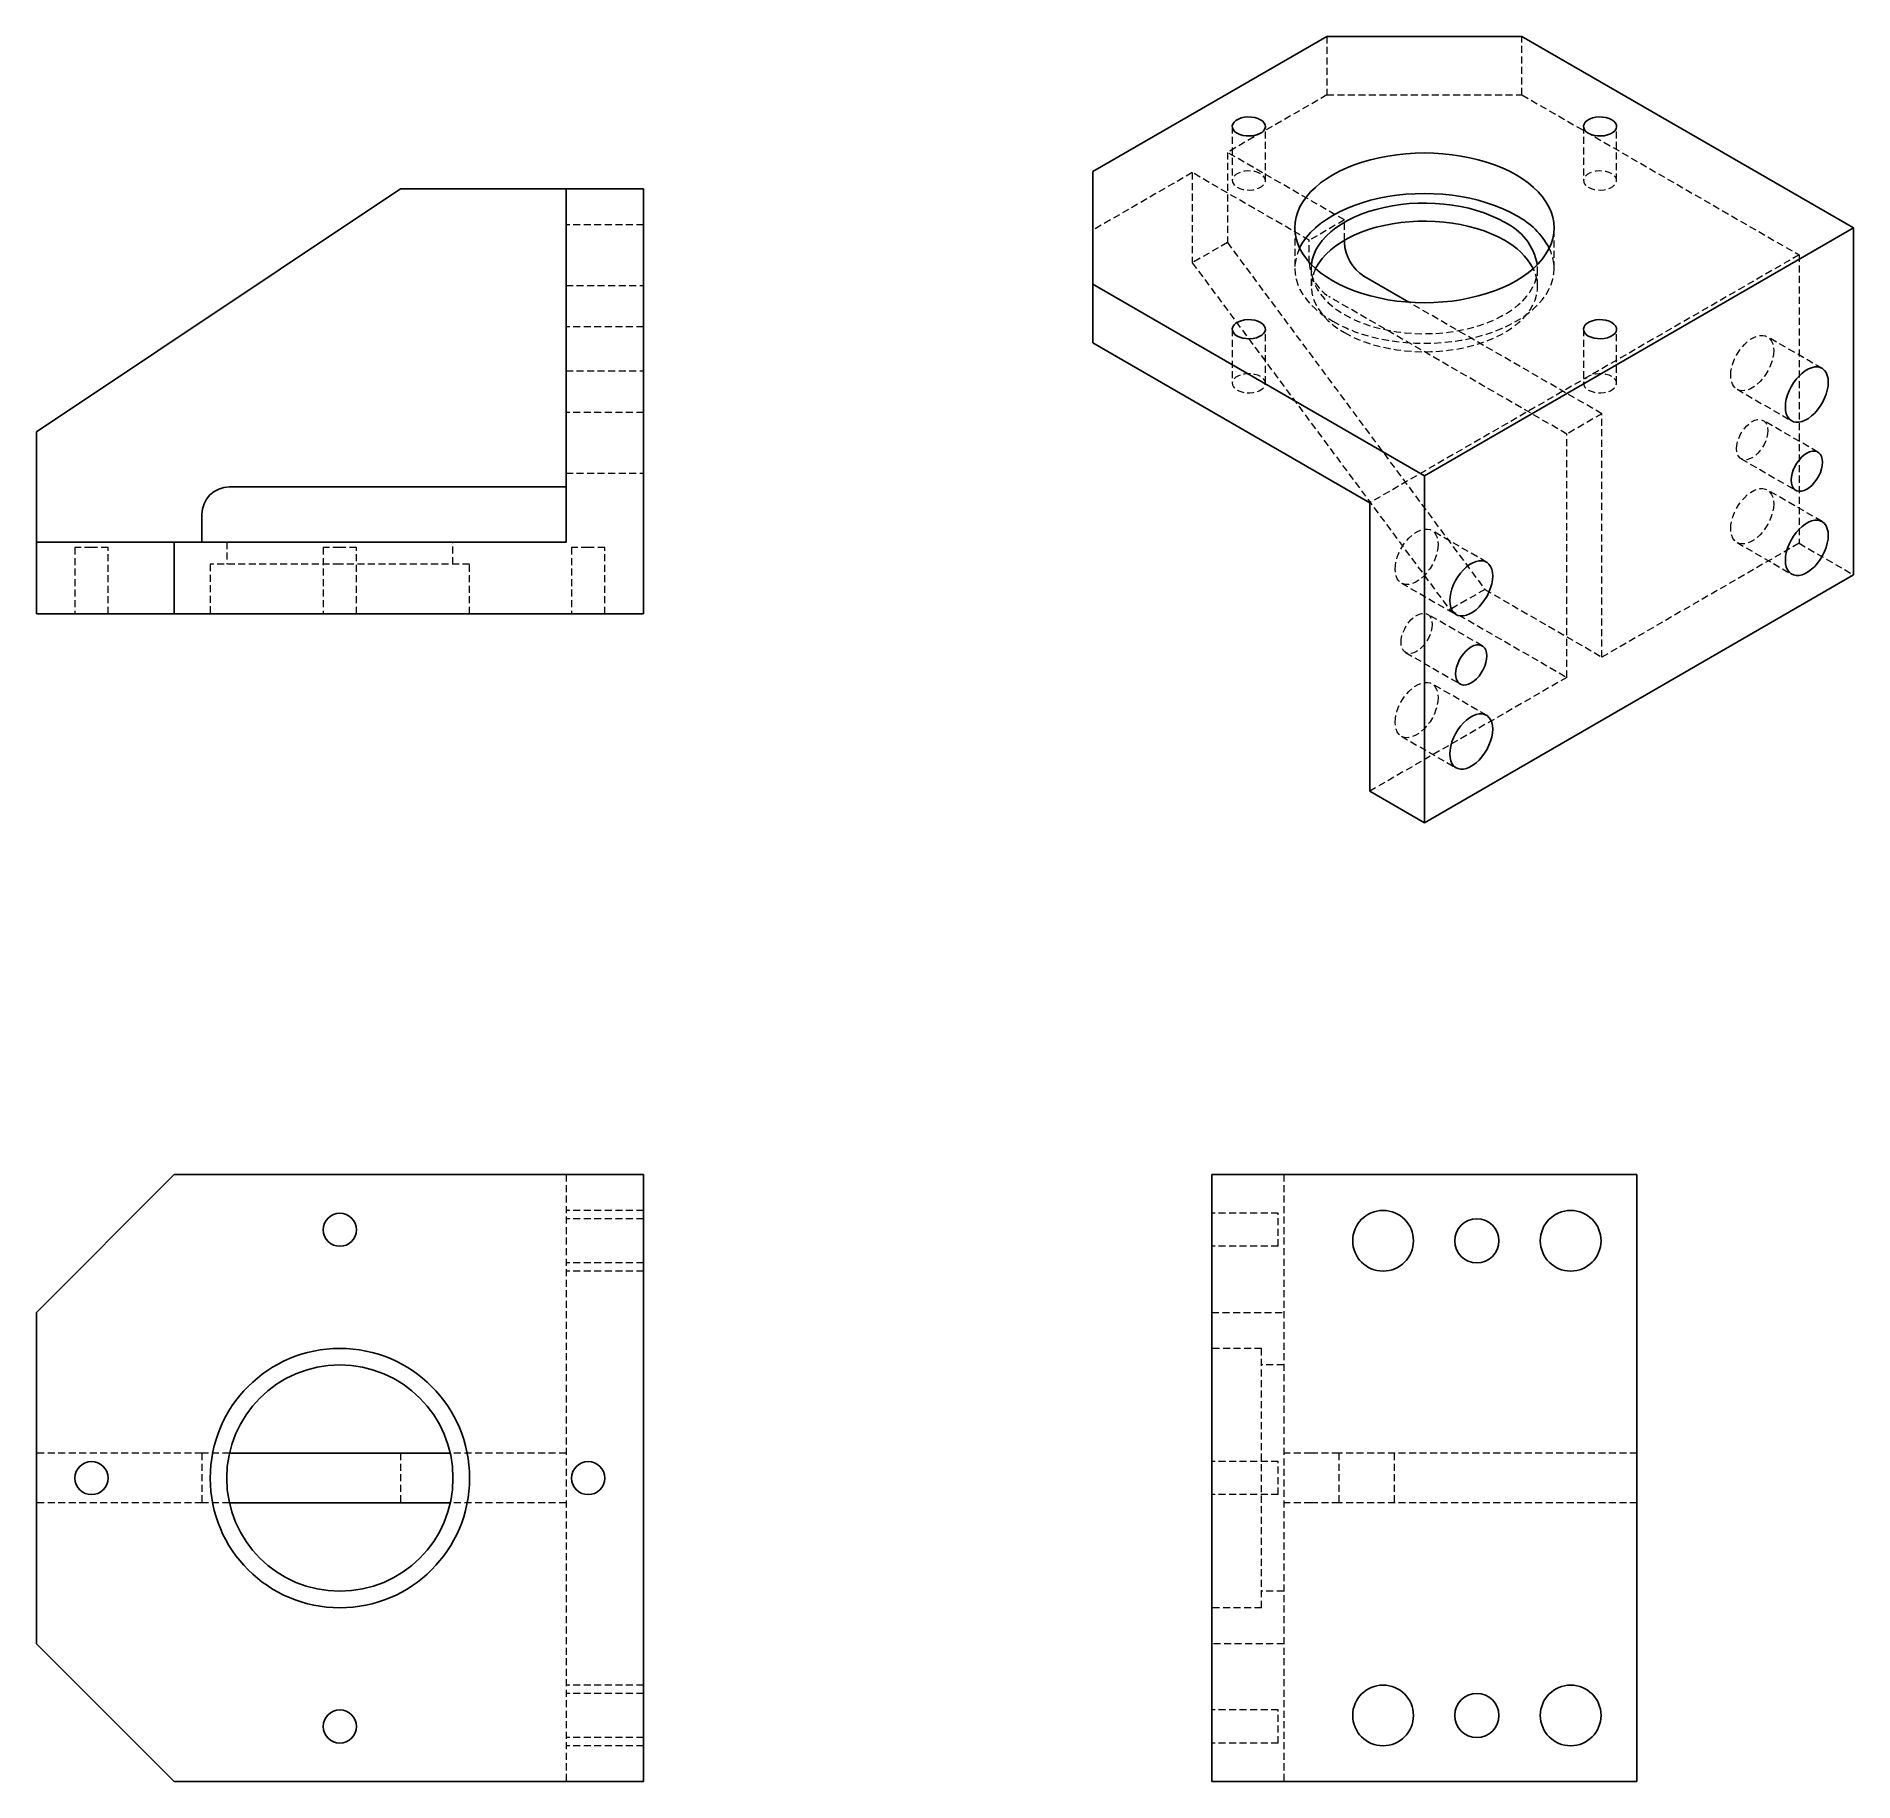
# Model space of a CAD drawing. Header units: millimetres. Extents: x 256 to 585, y 134 to 450.
import ezdxf

# ---------------------------------------------------------------- set-up
doc = ezdxf.new("R2010")
doc.units = ezdxf.units.MM
doc.linetypes.add('HIDDEN', pattern=[1.905, 1.27, -0.635])

msp = doc.modelspace()

# ---------------------------------------------------------------- linework, layer by layer
at = {"color": 7, "linetype": 'Continuous', "lineweight": 25}
for p, q in [((489.7, 450.01), (447.28, 425.52)), ((525.06, 450.01), (489.7, 450.01)), ((585.16, 415.32), (525.06, 450.01)), ((447.28, 425.52), (447.28, 405.11)), ((255.84, 378.38), (321.84, 422.38)), ((321.84, 422.38), (351.84, 422.38)), ((351.84, 358.38), (351.84, 422.38)), ((351.84, 422.38), (365.84, 422.38)), ((365.84, 422.38), (365.84, 345.38)), ((585.16, 415.32), (507.38, 370.41)), ((585.16, 352.44), (585.16, 415.32)), ((492.88, 412.66), (492.88, 413.07)), ((507.38, 370.41), (447.28, 405.11)), ((447.28, 405.11), (447.28, 394.5)), ((504.54, 401.85), (496.42, 406.54)), ((447.28, 394.5), (497.48, 365.51)), ((255.84, 358.38), (255.84, 378.38)), ((507.38, 307.54), (507.38, 370.41)), ((351.84, 368.38), (290.84, 368.38)), ((285.84, 363.38), (285.84, 358.38)), ((497.48, 365.51), (497.48, 313.26)), ((255.84, 345.38), (255.84, 358.38)), ((255.84, 358.38), (280.84, 358.38)), ((280.84, 358.38), (280.84, 345.38)), ((280.84, 358.38), (351.84, 358.38)), ((585.16, 352.44), (507.38, 307.54)), ((280.84, 345.38), (255.84, 345.38)), ((365.84, 345.38), (280.84, 345.38)), ((497.48, 313.26), (507.38, 307.54)), ((280.84, 243.78), (255.84, 218.78)), ((365.84, 243.78), (280.84, 243.78)), ((365.84, 243.78), (365.84, 133.78)), ((545.88, 243.78), (468.88, 243.78)), ((468.88, 243.78), (468.88, 133.78)), ((545.88, 243.78), (545.88, 133.78)), ((255.84, 218.78), (255.84, 158.78)), ((330.84, 193.28), (290.84, 193.28)), ((330.84, 184.28), (290.84, 184.28)), ((255.84, 158.78), (280.84, 133.78)), ((365.84, 133.78), (280.84, 133.78)), ((545.88, 133.78), (468.88, 133.78))]:
    msp.add_line(p, q, dxfattribs=at)
at = {"color": 7, "linetype": 'HIDDEN', "lineweight": 18}
for p, q in [((489.7, 450.01), (489.7, 439.4)), ((525.06, 439.4), (525.06, 450.01)), ((489.7, 439.4), (471.67, 428.99)), ((489.7, 439.4), (525.06, 439.4)), ((525.06, 439.4), (575.26, 410.42)), ((472.56, 433.69), (472.56, 423.89)), ((478.56, 423.89), (478.56, 433.69)), ((536.2, 433.69), (536.2, 423.89)), ((542.2, 423.89), (542.2, 433.69)), ((492.88, 416.74), (471.67, 428.99)), ((471.67, 428.99), (471.67, 412.66)), ((465.31, 425.32), (447.28, 414.91)), ((465.31, 425.32), (465.31, 408.99)), ((486.52, 413.07), (465.31, 425.32)), ((365.84, 415.88), (351.84, 415.88)), ((483.88, 415.32), (483.88, 407.97)), ((492.88, 416.74), (486.52, 413.07)), ((492.88, 413.07), (492.88, 416.74)), ((530.88, 407.97), (530.88, 415.32)), ((471.67, 412.66), (465.31, 408.99)), ((471.67, 412.66), (518.34, 349.79)), ((486.52, 408.99), (486.52, 413.07)), ((465.31, 408.99), (511.98, 346.12)), ((575.26, 410.42), (497.48, 365.51)), ((575.26, 410.42), (575.26, 358.16)), ((486.88, 407.97), (486.88, 404.7)), ((527.88, 404.7), (527.88, 407.97)), ((351.84, 404.88), (365.84, 404.88)), ((533.19, 377.96), (490.06, 402.86)), ((539.55, 381.64), (504.54, 401.85)), ((365.84, 397.38), (351.84, 397.38)), ((472.56, 396.95), (472.56, 387.15)), ((478.56, 387.15), (478.56, 396.95)), ((536.2, 396.95), (536.2, 387.15)), ((542.2, 387.15), (542.2, 396.95)), ((579.43, 389.87), (569.53, 395.58)), ((351.84, 389.38), (365.84, 389.38)), ((564.03, 386.06), (573.93, 380.34)), ((365.84, 381.88), (351.84, 381.88)), ((539.55, 381.64), (533.19, 377.96)), ((539.55, 337.54), (539.55, 381.64)), ((578.68, 374.69), (568.78, 380.4)), ((533.19, 333.87), (533.19, 377.96)), ((564.78, 373.48), (574.68, 367.76)), ((351.84, 370.88), (365.84, 370.88)), ((579.43, 362.11), (569.53, 367.82)), ((518.62, 354.76), (508.72, 360.48)), ((265.84, 357.38), (262.84, 357.38)), ((262.84, 357.38), (262.84, 345.38)), ((268.84, 357.38), (265.84, 357.38)), ((268.84, 345.38), (268.84, 357.38)), ((290.34, 358.38), (290.34, 354.38)), ((310.84, 357.38), (307.84, 357.38)), ((307.84, 357.38), (307.84, 345.38)), ((313.84, 357.38), (310.84, 357.38)), ((313.84, 345.38), (313.84, 357.38)), ((331.34, 354.38), (331.34, 358.38)), ((355.84, 357.38), (352.84, 357.38)), ((352.84, 357.38), (352.84, 345.38)), ((358.84, 357.38), (355.84, 357.38)), ((358.84, 345.38), (358.84, 357.38)), ((575.26, 358.16), (539.55, 337.54)), ((564.03, 358.29), (573.93, 352.58)), ((575.26, 358.16), (585.16, 352.44)), ((310.84, 354.38), (287.34, 354.38)), ((287.34, 354.38), (287.34, 345.38)), ((334.34, 354.38), (310.84, 354.38)), ((334.34, 345.38), (334.34, 354.38)), ((503.22, 350.95), (513.12, 345.24)), ((518.34, 349.79), (511.98, 346.12)), ((518.34, 349.79), (539.55, 337.54)), ((511.98, 346.12), (533.19, 333.87)), ((517.87, 339.58), (507.97, 345.3)), ((503.97, 338.37), (513.87, 332.65)), ((533.19, 333.87), (497.48, 313.26)), ((518.62, 327), (508.72, 332.72)), ((503.22, 323.19), (513.12, 317.47)), ((351.84, 243.78), (351.84, 133.78)), ((481.88, 243.78), (481.88, 133.78)), ((365.84, 237.28), (351.84, 237.28)), ((365.84, 235.78), (351.84, 235.78)), ((480.88, 236.78), (468.88, 236.78)), ((480.88, 230.78), (480.88, 236.78)), ((480.88, 230.78), (468.88, 230.78)), ((365.84, 227.78), (351.84, 227.78)), ((365.84, 226.28), (351.84, 226.28)), ((468.88, 218.78), (481.88, 218.78)), ((477.88, 212.28), (468.88, 212.28)), ((477.88, 165.28), (477.88, 212.28)), ((481.88, 209.28), (477.88, 209.28)), ((285.84, 193.28), (255.84, 193.28)), ((285.84, 193.28), (285.84, 184.28)), ((290.84, 193.28), (285.84, 193.28)), ((321.84, 193.28), (321.84, 184.28)), ((351.84, 193.28), (330.84, 193.28)), ((480.88, 191.78), (468.88, 191.78)), ((480.88, 185.78), (480.88, 191.78)), ((486.88, 193.28), (481.88, 193.28)), ((491.88, 193.28), (486.88, 193.28)), ((491.88, 193.28), (491.88, 184.28)), ((545.88, 193.28), (491.88, 193.28)), ((501.88, 193.28), (501.88, 184.28)), ((480.88, 185.78), (468.88, 185.78)), ((285.84, 184.28), (255.84, 184.28)), ((290.84, 184.28), (285.84, 184.28)), ((351.84, 184.28), (330.84, 184.28)), ((486.88, 184.28), (481.88, 184.28)), ((491.88, 184.28), (486.88, 184.28)), ((545.88, 184.28), (491.88, 184.28)), ((481.88, 168.28), (477.88, 168.28)), ((477.88, 165.28), (468.88, 165.28)), ((481.88, 158.78), (468.88, 158.78)), ((365.84, 151.28), (351.84, 151.28)), ((365.84, 149.78), (351.84, 149.78)), ((480.88, 146.78), (468.88, 146.78)), ((480.88, 140.78), (480.88, 146.78)), ((365.84, 141.78), (351.84, 141.78)), ((365.84, 140.28), (351.84, 140.28)), ((480.88, 140.78), (468.88, 140.78))]:
    msp.add_line(p, q, dxfattribs=at)
at = {"color": 7, "linetype": 'Continuous', "lineweight": 25, "flags": 128}
for points in [[(477.68, 434.91), (477.19, 435.14), (476.64, 435.3), (476.03, 435.4), (475.4, 435.42), (474.78, 435.36), (474.2, 435.23), (473.67, 435.03), (473.23, 434.78), (472.89, 434.47), (472.66, 434.13), (472.56, 433.78), (472.6, 433.42), (472.76, 433.07), (473.04, 432.74), (473.44, 432.46)], [(473.44, 432.46), (473.93, 432.23), (474.49, 432.07), (475.09, 431.98), (475.72, 431.96), (476.34, 432.01), (476.92, 432.14), (477.45, 432.34), (477.89, 432.6), (478.23, 432.9), (478.46, 433.24), (478.56, 433.6), (478.52, 433.96), (478.36, 434.31), (478.08, 434.63), (477.68, 434.91)], [(541.32, 434.91), (540.83, 435.14), (540.27, 435.3), (539.67, 435.4), (539.04, 435.42), (538.42, 435.36), (537.84, 435.23), (537.31, 435.03), (536.87, 434.78), (536.53, 434.47), (536.3, 434.13), (536.2, 433.78), (536.24, 433.42), (536.4, 433.07), (536.68, 432.74), (537.08, 432.46)], [(537.08, 432.46), (537.57, 432.23), (538.12, 432.07), (538.73, 431.98), (539.36, 431.96), (539.98, 432.01), (540.56, 432.14), (541.09, 432.34), (541.53, 432.6), (541.87, 432.9), (542.1, 433.24), (542.2, 433.6), (542.16, 433.96), (542, 434.31), (541.72, 434.63), (541.32, 434.91)], [(524, 424.91), (522.77, 425.57), (521.46, 426.18), (520.09, 426.73), (518.64, 427.22), (517.14, 427.66), (515.59, 428.03), (514, 428.33), (512.38, 428.57), (510.72, 428.74), (509.06, 428.85), (507.38, 428.88), (505.7, 428.85), (504.04, 428.74), (502.38, 428.57), (500.76, 428.33), (499.17, 428.03), (497.62, 427.66), (496.12, 427.22), (494.67, 426.73), (493.3, 426.18), (491.99, 425.57), (490.76, 424.91), (489.62, 424.2), (488.57, 423.45), (487.61, 422.65), (486.75, 421.82), (486, 420.95), (485.36, 420.06), (484.83, 419.14), (484.42, 418.2), (484.12, 417.25), (483.94, 416.28), (483.88, 415.32), (483.94, 414.35), (484.12, 413.39), (484.42, 412.43), (484.83, 411.49), (485.36, 410.58), (486, 409.68), (486.75, 408.82), (487.61, 407.98), (488.57, 407.19), (489.62, 406.43), (490.76, 405.72)], [(490.76, 405.72), (491.99, 405.06), (493.3, 404.46), (494.67, 403.9), (496.12, 403.41), (497.62, 402.98), (499.17, 402.61), (500.76, 402.3), (502.38, 402.06), (504.04, 401.89), (505.7, 401.79), (507.38, 401.75), (509.06, 401.79), (510.72, 401.89), (512.38, 402.06), (514, 402.3), (515.59, 402.61), (517.14, 402.98), (518.64, 403.41), (520.09, 403.9), (521.46, 404.46), (522.77, 405.06), (524, 405.72), (525.14, 406.43), (526.19, 407.19), (527.15, 407.98), (528.01, 408.82), (528.76, 409.68), (529.4, 410.58), (529.93, 411.49), (530.34, 412.43), (530.64, 413.39), (530.82, 414.35), (530.88, 415.32), (530.82, 416.28), (530.64, 417.25), (530.34, 418.2), (529.93, 419.14), (529.4, 420.06), (528.76, 420.95), (528.01, 421.82), (527.15, 422.65), (526.19, 423.45), (525.14, 424.2), (524, 424.91)], [(524, 417.56), (522.77, 418.22), (521.46, 418.83), (520.09, 419.38), (518.64, 419.87), (517.14, 420.31), (515.59, 420.68), (514, 420.98), (512.38, 421.22), (510.72, 421.4), (509.06, 421.5), (507.38, 421.53), (505.7, 421.5), (504.04, 421.4), (502.38, 421.22), (500.76, 420.98), (499.17, 420.68), (497.62, 420.31), (496.12, 419.87), (494.67, 419.38), (493.3, 418.83), (491.99, 418.22), (490.76, 417.56), (489.62, 416.85), (488.57, 416.1), (487.61, 415.3), (486.75, 414.47), (486, 413.6), (485.36, 412.71), (484.83, 411.79), (484.76, 411.64)], [(521.88, 416.34), (520.72, 416.95), (519.49, 417.52), (518.19, 418.02), (516.83, 418.47), (515.41, 418.86), (513.94, 419.18), (512.43, 419.44), (510.9, 419.63), (509.34, 419.75), (507.77, 419.8), (506.2, 419.78), (504.64, 419.7), (503.09, 419.54), (501.57, 419.32), (500.08, 419.03), (498.64, 418.67), (497.24, 418.25), (495.91, 417.78), (494.64, 417.24), (493.45, 416.65), (492.34, 416.01), (491.32, 415.32), (490.39, 414.59), (489.56, 413.82), (488.84, 413.01), (488.22, 412.18), (487.72, 411.32), (487.33, 410.44), (487.06, 409.55), (486.91, 408.65)], [(521.88, 413.07), (520.72, 413.69), (519.49, 414.25), (518.19, 414.76), (516.83, 415.2), (515.41, 415.59), (513.94, 415.91), (512.43, 416.17), (510.9, 416.36), (509.34, 416.48), (507.77, 416.53), (506.2, 416.52), (504.64, 416.43), (503.09, 416.27), (501.57, 416.05), (500.08, 415.76), (498.64, 415.41), (497.24, 414.99), (495.91, 414.51), (494.64, 413.97), (493.45, 413.38), (492.34, 412.74), (491.32, 412.06), (490.39, 411.32), (489.56, 410.55), (488.84, 409.75), (488.22, 408.91), (487.72, 408.06), (487.66, 407.94)], [(477.68, 398.17), (477.19, 398.4), (476.64, 398.56), (476.03, 398.66), (475.4, 398.68), (474.78, 398.62), (474.2, 398.49), (473.67, 398.29), (473.23, 398.04), (472.89, 397.73), (472.66, 397.4), (472.56, 397.04), (472.6, 396.68), (472.76, 396.33), (473.04, 396), (473.44, 395.72)], [(541.32, 398.17), (540.83, 398.4), (540.27, 398.56), (539.67, 398.66), (539.04, 398.68), (538.42, 398.62), (537.84, 398.49), (537.31, 398.29), (536.87, 398.04), (536.53, 397.73), (536.3, 397.4), (536.2, 397.04), (536.24, 396.68), (536.4, 396.33), (536.68, 396), (537.08, 395.72)], [(473.44, 395.72), (473.93, 395.5), (474.49, 395.33), (475.09, 395.24), (475.72, 395.22), (476.34, 395.27), (476.92, 395.4), (477.45, 395.6), (477.89, 395.86), (478.23, 396.16), (478.46, 396.5), (478.56, 396.86), (478.52, 397.22), (478.36, 397.57), (478.08, 397.89), (477.68, 398.17)], [(537.08, 395.72), (537.57, 395.5), (538.12, 395.33), (538.73, 395.24), (539.36, 395.22), (539.98, 395.27), (540.56, 395.4), (541.09, 395.6), (541.53, 395.86), (541.87, 396.16), (542.1, 396.5), (542.2, 396.86), (542.16, 397.22), (542, 397.57), (541.72, 397.89), (541.32, 398.17)], [(572.79, 382.86), (572.83, 383.55), (572.96, 384.28), (573.17, 385.03), (573.46, 385.78), (573.83, 386.51), (574.25, 387.22), (574.73, 387.87), (575.26, 388.47), (575.81, 388.98), (576.39, 389.42), (576.97, 389.75), (577.54, 389.98), (578.1, 390.11), (578.62, 390.12), (579.1, 390.02), (579.53, 389.81), (579.89, 389.49), (580.18, 389.08), (580.39, 388.57), (580.52, 387.99), (580.57, 387.35)], [(580.57, 387.35), (580.52, 386.66), (580.39, 385.93), (580.18, 385.18), (579.89, 384.43), (579.53, 383.7), (579.1, 382.99), (578.62, 382.34), (578.1, 381.75), (577.54, 381.23), (576.97, 380.79), (576.39, 380.46), (575.81, 380.23), (575.26, 380.1), (574.73, 380.09), (574.25, 380.19), (573.83, 380.41), (573.46, 380.72), (573.17, 381.13), (572.96, 381.64), (572.83, 382.22), (572.79, 382.86)], [(573.85, 369.59), (573.89, 370.18), (574.02, 370.81), (574.23, 371.44), (574.51, 372.07), (574.86, 372.68), (575.26, 373.24), (575.71, 373.74), (576.19, 374.16), (576.68, 374.49), (577.17, 374.72), (577.64, 374.85), (578.09, 374.87), (578.49, 374.78), (578.84, 374.57), (579.13, 374.27), (579.33, 373.88), (579.46, 373.4), (579.5, 372.86)], [(579.5, 372.86), (579.46, 372.27), (579.33, 371.64), (579.13, 371.01), (578.84, 370.38), (578.49, 369.77), (578.09, 369.21), (577.64, 368.71), (577.17, 368.29), (576.68, 367.96), (576.19, 367.72), (575.71, 367.6), (575.26, 367.58), (574.86, 367.67), (574.51, 367.87), (574.23, 368.18), (574.02, 368.57), (573.89, 369.05), (573.85, 369.59)], [(572.79, 355.1), (572.83, 355.79), (572.96, 356.52), (573.17, 357.27), (573.46, 358.02), (573.83, 358.75), (574.25, 359.45), (574.73, 360.11), (575.26, 360.7), (575.81, 361.22), (576.39, 361.65), (576.97, 361.99), (577.54, 362.22), (578.1, 362.34), (578.62, 362.36), (579.1, 362.25), (579.53, 362.04), (579.89, 361.73), (580.18, 361.31), (580.39, 360.81), (580.52, 360.23), (580.57, 359.59)], [(580.57, 359.59), (580.52, 358.89), (580.39, 358.16), (580.18, 357.42), (579.89, 356.67), (579.53, 355.93), (579.1, 355.23), (578.62, 354.58), (578.1, 353.98), (577.54, 353.46), (576.97, 353.03), (576.39, 352.7), (575.81, 352.47), (575.26, 352.34), (574.73, 352.33), (574.25, 352.43), (573.83, 352.64), (573.46, 352.96), (573.17, 353.37), (572.96, 353.87), (572.83, 354.45), (572.79, 355.1)], [(511.98, 347.75), (512.02, 348.45), (512.15, 349.18), (512.36, 349.93), (512.65, 350.67), (513.01, 351.41), (513.44, 352.11), (513.92, 352.77), (514.44, 353.36), (515, 353.88), (515.57, 354.31), (516.16, 354.65), (516.73, 354.88), (517.29, 355), (517.81, 355.01), (518.29, 354.91), (518.72, 354.7), (519.08, 354.38), (519.37, 353.97), (519.58, 353.47), (519.71, 352.89), (519.75, 352.25)], [(519.75, 352.25), (519.71, 351.55), (519.58, 350.82), (519.37, 350.07), (519.08, 349.33), (518.72, 348.59), (518.29, 347.89), (517.81, 347.23), (517.29, 346.64), (516.73, 346.12), (516.16, 345.69), (515.57, 345.35), (515, 345.12), (514.44, 345), (513.92, 344.99), (513.44, 345.09), (513.01, 345.3), (512.65, 345.62), (512.36, 346.03), (512.15, 346.53), (512.02, 347.11), (511.98, 347.75)], [(513.04, 334.49), (513.08, 335.08), (513.21, 335.7), (513.42, 336.34), (513.7, 336.97), (514.05, 337.57), (514.45, 338.13), (514.9, 338.63), (515.37, 339.05), (515.87, 339.39), (516.36, 339.62), (516.83, 339.75), (517.28, 339.76), (517.68, 339.67), (518.03, 339.47), (518.31, 339.17), (518.52, 338.77), (518.65, 338.29), (518.69, 337.75)], [(518.69, 337.75), (518.65, 337.16), (518.52, 336.54), (518.31, 335.9), (518.03, 335.27), (517.68, 334.67), (517.28, 334.11), (516.83, 333.61), (516.36, 333.19), (515.87, 332.85), (515.37, 332.62), (514.9, 332.49), (514.45, 332.47), (514.05, 332.57), (513.7, 332.77), (513.42, 333.07), (513.21, 333.47), (513.08, 333.94), (513.04, 334.49)], [(511.98, 319.99), (512.02, 320.69), (512.15, 321.42), (512.36, 322.16), (512.65, 322.91), (513.01, 323.65), (513.44, 324.35), (513.92, 325), (514.44, 325.6), (515, 326.12), (515.57, 326.55), (516.16, 326.88), (516.73, 327.12), (517.29, 327.24), (517.81, 327.25), (518.29, 327.15), (518.72, 326.94), (519.08, 326.62), (519.37, 326.21), (519.58, 325.71), (519.71, 325.13), (519.75, 324.48)], [(519.75, 324.48), (519.71, 323.79), (519.58, 323.06), (519.37, 322.31), (519.08, 321.56), (518.72, 320.83), (518.29, 320.13), (517.81, 319.47), (517.29, 318.88), (516.73, 318.36), (516.16, 317.93), (515.57, 317.59), (515, 317.36), (514.44, 317.24), (513.92, 317.23), (513.44, 317.33), (513.01, 317.54), (512.65, 317.85), (512.36, 318.27), (512.15, 318.77), (512.02, 319.35), (511.98, 319.99)]]:
    msp.add_lwpolyline(points, dxfattribs=at)
at = {"color": 7, "linetype": 'HIDDEN', "lineweight": 18, "flags": 128}
for points in [[(477.68, 425.11), (477.19, 425.34), (476.64, 425.5), (476.03, 425.6), (475.4, 425.62), (474.78, 425.56), (474.2, 425.43), (473.67, 425.23), (473.23, 424.98), (472.89, 424.67), (472.66, 424.34), (472.56, 423.98), (472.6, 423.62), (472.76, 423.27), (473.04, 422.94), (473.44, 422.66)], [(473.44, 422.66), (473.93, 422.44), (474.49, 422.27), (475.09, 422.18), (475.72, 422.16), (476.34, 422.21), (476.92, 422.34), (477.45, 422.54), (477.89, 422.8), (478.23, 423.1), (478.46, 423.44), (478.56, 423.8), (478.52, 424.16), (478.36, 424.51), (478.08, 424.83), (477.68, 425.11)], [(541.32, 425.11), (540.83, 425.34), (540.27, 425.5), (539.67, 425.6), (539.04, 425.62), (538.42, 425.56), (537.84, 425.43), (537.31, 425.23), (536.87, 424.98), (536.53, 424.67), (536.3, 424.34), (536.2, 423.98), (536.24, 423.62), (536.4, 423.27), (536.68, 422.94), (537.08, 422.66)], [(537.08, 422.66), (537.57, 422.44), (538.12, 422.27), (538.73, 422.18), (539.36, 422.16), (539.98, 422.21), (540.56, 422.34), (541.09, 422.54), (541.53, 422.8), (541.87, 423.1), (542.1, 423.44), (542.2, 423.8), (542.16, 424.16), (542, 424.51), (541.72, 424.83), (541.32, 425.11)], [(484.76, 411.64), (484.42, 410.85), (484.12, 409.9), (483.94, 408.94), (483.88, 407.97), (483.94, 407), (484.12, 406.04), (484.42, 405.08), (484.83, 404.15), (485.36, 403.23), (486, 402.33), (486.75, 401.47), (487.61, 400.63), (488.57, 399.84), (489.62, 399.08), (490.76, 398.38)], [(486.91, 408.65), (486.91, 408.65), (486.88, 407.74), (486.97, 406.84), (487.18, 405.94), (487.51, 405.05), (487.96, 404.18), (488.52, 403.33), (489.19, 402.51), (489.96, 401.73), (490.84, 400.98), (491.82, 400.26), (492.88, 399.6)], [(490.76, 398.38), (491.99, 397.72), (493.3, 397.11), (494.67, 396.56), (496.12, 396.06), (497.62, 395.63), (499.17, 395.26), (500.76, 394.95), (502.38, 394.71), (504.04, 394.54), (505.7, 394.44), (507.38, 394.4), (509.06, 394.44), (510.72, 394.54), (512.38, 394.71), (514, 394.95), (515.59, 395.26), (517.14, 395.63), (518.64, 396.06), (520.09, 396.56), (521.46, 397.11), (522.77, 397.72), (524, 398.38), (525.14, 399.08), (526.19, 399.84), (527.15, 400.63), (528.01, 401.47), (528.76, 402.33), (529.4, 403.23), (529.93, 404.15), (530.34, 405.08), (530.64, 406.04), (530.82, 407), (530.88, 407.97), (530.82, 408.94), (530.64, 409.9), (530.34, 410.85), (530, 411.64)], [(492.88, 399.6), (494.04, 398.98), (495.27, 398.42), (496.57, 397.91), (497.93, 397.46), (499.35, 397.08), (500.82, 396.76), (502.33, 396.5), (503.86, 396.31), (505.42, 396.19), (506.99, 396.14), (508.56, 396.15), (510.12, 396.24), (511.67, 396.4), (513.19, 396.62), (514.68, 396.91), (516.12, 397.26), (517.52, 397.68), (518.85, 398.16), (520.12, 398.7), (521.31, 399.29), (522.42, 399.93), (523.44, 400.61), (524.37, 401.35), (525.2, 402.12), (525.92, 402.92), (526.54, 403.76), (527.04, 404.61), (527.43, 405.49), (527.7, 406.39), (527.85, 407.29), (527.88, 408.19), (527.85, 408.65)], [(487.66, 407.94), (487.33, 407.18), (487.06, 406.28), (486.91, 405.38), (486.88, 404.48), (486.97, 403.57), (487.18, 402.67), (487.51, 401.79), (487.96, 400.92), (488.52, 400.07), (489.19, 399.25), (489.96, 398.46), (490.84, 397.71), (491.82, 397), (492.88, 396.33)], [(492.88, 396.33), (494.04, 395.72), (495.27, 395.15), (496.57, 394.65), (497.93, 394.2), (499.35, 393.81), (500.82, 393.49), (502.33, 393.23), (503.86, 393.04), (505.42, 392.92), (506.99, 392.87), (508.56, 392.89), (510.12, 392.97), (511.67, 393.13), (513.19, 393.35), (514.68, 393.64), (516.12, 394), (517.52, 394.42), (518.85, 394.89), (520.12, 395.43), (521.31, 396.02), (522.42, 396.66), (523.44, 397.35), (524.37, 398.08), (525.2, 398.85), (525.92, 399.65), (526.54, 400.49), (527.04, 401.35), (527.43, 402.23), (527.7, 403.12), (527.85, 404.02), (527.88, 404.93), (527.79, 405.83), (527.58, 406.73), (527.25, 407.62), (527.1, 407.94)], [(562.89, 388.58), (562.93, 389.27), (563.06, 390), (563.27, 390.75), (563.56, 391.5), (563.93, 392.23), (564.35, 392.93), (564.83, 393.59), (565.36, 394.18), (565.91, 394.7), (566.49, 395.13), (567.07, 395.47), (567.64, 395.7), (568.2, 395.82), (568.72, 395.83), (569.2, 395.73), (569.63, 395.52), (569.99, 395.21), (570.28, 394.79), (570.49, 394.29), (570.62, 393.71), (570.67, 393.07)], [(570.67, 393.07), (570.62, 392.37), (570.49, 391.64), (570.28, 390.89), (569.99, 390.15), (569.63, 389.41), (569.2, 388.71), (568.72, 388.05), (568.2, 387.46), (567.64, 386.94), (567.07, 386.51), (566.49, 386.17), (565.91, 385.94), (565.36, 385.82), (564.83, 385.81), (564.35, 385.91), (563.93, 386.12), (563.56, 386.44), (563.27, 386.85), (563.06, 387.35), (562.93, 387.93), (562.89, 388.58)], [(477.68, 388.37), (477.19, 388.6), (476.64, 388.77), (476.03, 388.86), (475.4, 388.88), (474.78, 388.82), (474.2, 388.69), (473.67, 388.5), (473.23, 388.24), (472.89, 387.94), (472.66, 387.6), (472.56, 387.24), (472.6, 386.88), (472.76, 386.53), (473.04, 386.21), (473.44, 385.92)], [(541.32, 388.37), (540.83, 388.6), (540.27, 388.77), (539.67, 388.86), (539.04, 388.88), (538.42, 388.82), (537.84, 388.69), (537.31, 388.5), (536.87, 388.24), (536.53, 387.94), (536.3, 387.6), (536.2, 387.24), (536.24, 386.88), (536.4, 386.53), (536.68, 386.21), (537.08, 385.92)], [(473.44, 385.92), (473.93, 385.7), (474.49, 385.53), (475.09, 385.44), (475.72, 385.42), (476.34, 385.48), (476.92, 385.61), (477.45, 385.8), (477.89, 386.06), (478.23, 386.36), (478.46, 386.7), (478.56, 387.06), (478.52, 387.42), (478.36, 387.77), (478.08, 388.09), (477.68, 388.37)], [(537.08, 385.92), (537.57, 385.7), (538.12, 385.53), (538.73, 385.44), (539.36, 385.42), (539.98, 385.48), (540.56, 385.61), (541.09, 385.8), (541.53, 386.06), (541.87, 386.36), (542.1, 386.7), (542.2, 387.06), (542.16, 387.42), (542, 387.77), (541.72, 388.09), (541.32, 388.37)], [(563.95, 375.31), (563.99, 375.9), (564.12, 376.52), (564.33, 377.16), (564.61, 377.79), (564.96, 378.39), (565.36, 378.95), (565.81, 379.45), (566.29, 379.87), (566.78, 380.21), (567.27, 380.44), (567.74, 380.57), (568.19, 380.58), (568.6, 380.49), (568.94, 380.29), (569.23, 379.99), (569.43, 379.59), (569.56, 379.11), (569.61, 378.57)], [(569.61, 378.57), (569.56, 377.98), (569.43, 377.36), (569.23, 376.72), (568.94, 376.09), (568.6, 375.49), (568.19, 374.93), (567.74, 374.43), (567.27, 374.01), (566.78, 373.67), (566.29, 373.44), (565.81, 373.31), (565.36, 373.29), (564.96, 373.39), (564.61, 373.59), (564.33, 373.89), (564.12, 374.29), (563.99, 374.76), (563.95, 375.31)], [(562.89, 360.81), (562.93, 361.51), (563.06, 362.24), (563.27, 362.98), (563.56, 363.73), (563.93, 364.47), (564.35, 365.17), (564.83, 365.82), (565.36, 366.42), (565.91, 366.94), (566.49, 367.37), (567.07, 367.7), (567.64, 367.94), (568.2, 368.06), (568.72, 368.07), (569.2, 367.97), (569.63, 367.76), (569.99, 367.44), (570.28, 367.03), (570.49, 366.53), (570.62, 365.95), (570.67, 365.3)], [(570.67, 365.3), (570.62, 364.61), (570.49, 363.88), (570.28, 363.13), (569.99, 362.38), (569.63, 361.65), (569.2, 360.95), (568.72, 360.29), (568.2, 359.7), (567.64, 359.18), (567.07, 358.75), (566.49, 358.41), (565.91, 358.18), (565.36, 358.06), (564.83, 358.05), (564.35, 358.15), (563.93, 358.36), (563.56, 358.67), (563.27, 359.09), (563.06, 359.59), (562.93, 360.17), (562.89, 360.81)], [(502.08, 353.47), (502.12, 354.16), (502.25, 354.89), (502.46, 355.64), (502.75, 356.39), (503.11, 357.12), (503.54, 357.83), (504.02, 358.48), (504.54, 359.08), (505.1, 359.59), (505.68, 360.03), (506.26, 360.36), (506.83, 360.59), (507.39, 360.72), (507.91, 360.73), (508.39, 360.63), (508.82, 360.42), (509.18, 360.1), (509.47, 359.69), (509.68, 359.18), (509.81, 358.6), (509.85, 357.96)], [(509.85, 357.96), (509.81, 357.27), (509.68, 356.54), (509.47, 355.79), (509.18, 355.04), (508.82, 354.31), (508.39, 353.6), (507.91, 352.95), (507.39, 352.35), (506.83, 351.84), (506.26, 351.4), (505.68, 351.07), (505.1, 350.84), (504.54, 350.71), (504.02, 350.7), (503.54, 350.8), (503.11, 351.01), (502.75, 351.33), (502.46, 351.74), (502.25, 352.25), (502.12, 352.83), (502.08, 353.47)], [(503.14, 340.2), (503.18, 340.79), (503.31, 341.42), (503.52, 342.05), (503.8, 342.68), (504.15, 343.29), (504.55, 343.85), (505, 344.34), (505.47, 344.77), (505.97, 345.1), (506.46, 345.33), (506.93, 345.46), (507.38, 345.48), (507.78, 345.39), (508.13, 345.18), (508.42, 344.88), (508.62, 344.49), (508.75, 344.01), (508.79, 343.47)], [(508.79, 343.47), (508.75, 342.87), (508.62, 342.25), (508.42, 341.61), (508.13, 340.99), (507.78, 340.38), (507.38, 339.82), (506.93, 339.32), (506.46, 338.9), (505.97, 338.57), (505.47, 338.33), (505, 338.21), (504.55, 338.19), (504.15, 338.28), (503.8, 338.48), (503.52, 338.79), (503.31, 339.18), (503.18, 339.66), (503.14, 340.2)], [(502.08, 325.71), (502.12, 326.4), (502.25, 327.13), (502.46, 327.88), (502.75, 328.63), (503.11, 329.36), (503.54, 330.06), (504.02, 330.72), (504.54, 331.31), (505.1, 331.83), (505.68, 332.26), (506.26, 332.6), (506.83, 332.83), (507.39, 332.95), (507.91, 332.96), (508.39, 332.86), (508.82, 332.65), (509.18, 332.34), (509.47, 331.92), (509.68, 331.42), (509.81, 330.84), (509.85, 330.2)], [(509.85, 330.2), (509.81, 329.5), (509.68, 328.77), (509.47, 328.03), (509.18, 327.28), (508.82, 326.54), (508.39, 325.84), (507.91, 325.19), (507.39, 324.59), (506.83, 324.07), (506.26, 323.64), (505.68, 323.31), (505.1, 323.07), (504.54, 322.95), (504.02, 322.94), (503.54, 323.04), (503.11, 323.25), (502.75, 323.57), (502.46, 323.98), (502.25, 324.48), (502.12, 325.06), (502.08, 325.71)]]:
    msp.add_lwpolyline(points, dxfattribs=at)
at = {"color": 7, "linetype": 'Continuous', "lineweight": 25}
for centre, radius, start, end in [((517.37, 406.67), 10.66, 10.6743, 64.9986), ((517.38, 404.84), 14.34, 28.3164, 62.5124), ((500.51, 412.98), 7.63, 182.3869, 237.6131), ((515.8, 401.67), 12.92, 29.0357, 61.9664), ((290.84, 363.38), 5, 90, 180), ((499.88, 231.78), 5.5, 90, 270), ((499.88, 231.78), 5.5, 270, 90), ((533.88, 231.78), 5.5, 90, 270), ((533.88, 231.78), 5.5, 270, 90), ((310.84, 233.78), 3, 90, 270), ((310.84, 233.78), 3, 270, 90), ((516.88, 231.78), 4, 90, 270), ((516.88, 231.78), 4, 270, 90), ((310.84, 188.78), 23.5, 90, 270), ((310.84, 188.78), 23.5, 270, 90), ((310.84, 188.78), 20.5, 90, 270), ((310.84, 188.78), 20.5, 270, 90), ((265.84, 188.78), 3, 90, 270), ((265.84, 188.78), 3, 270, 90), ((355.84, 188.78), 3, 90, 270), ((355.84, 188.78), 3, 270, 90), ((499.88, 145.78), 5.5, 90, 270), ((499.88, 145.78), 5.5, 270, 90), ((516.88, 145.78), 4, 90, 270), ((516.88, 145.78), 4, 270, 90), ((533.88, 145.78), 5.5, 90, 270), ((533.88, 145.78), 5.5, 270, 90), ((310.84, 143.78), 3, 90, 270), ((310.84, 143.78), 3, 270, 90)]:
    msp.add_arc(centre, radius, start, end, dxfattribs=at)
at = {"color": 7, "linetype": 'HIDDEN', "lineweight": 18}
msp.add_arc((494.14, 409.3), 7.63, 182.3869, 237.6131, dxfattribs=at)

doc.saveas('drawing.dxf')
